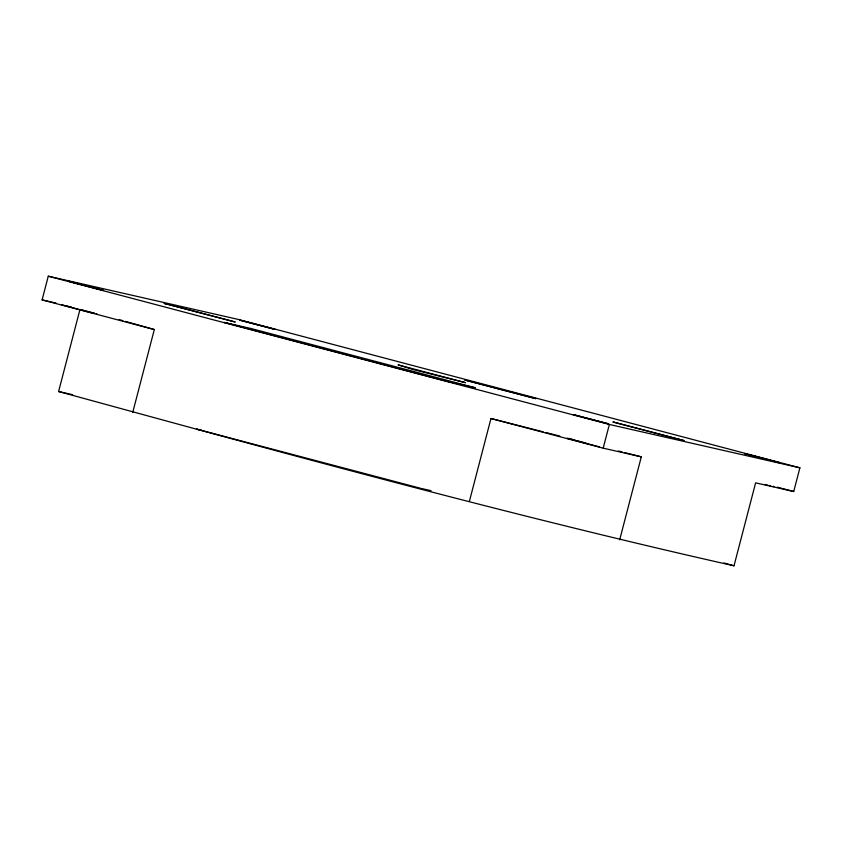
<?xml version="1.0" encoding="UTF-8"?>
<svg xmlns="http://www.w3.org/2000/svg" width="842" height="842" viewBox="0 0 842 842"><rect width="100%" height="100%" fill="white"/><g stroke="black" fill="none" stroke-linecap="round" stroke-linejoin="round"><path stroke-width="1.26" d="M132.71 412.506L154.318 329.548L42.1 299.899L48.278 276.197L238.812 319.55L799.9 467.815L793.722 491.517L755.621 482.845L734.014 565.803C507.158 514.746 282.859 452.796 58.603 391.519L79.874 309.824M469.362 501.464L490.97 418.516L543.206 431.83M490.97 418.516L603.188 448.165L609.366 424.463L799.9 467.815M619.691 539.796L641.299 456.838L624.743 452.617M773.314 486.455L773.924 486.571L773.324 486.36M62.792 305.025L61.929 304.846L87.684 311.74M96.567 313.94L97.083 313.971M42.1 299.899L56.077 303.078M603.188 448.165L641.299 456.838M58.603 391.519L72.57 394.698M201.522 430.22L196.439 429.073L420.874 488.371M422.147 488.665L431.041 490.686M569.887 438.966L566.929 438.293L599.441 446.881M768.704 485.35L770.588 485.813M64.813 305.499L71.675 307.214M94.546 313.466L88.652 311.982M765.02 484.424L767.472 485.034M573.907 439.966L575.844 440.45M545.753 432.483L559.772 436.051M568.687 438.324L572.507 439.303M618.365 450.996L622.185 451.965M576.802 440.692L585.832 443.029M80.685 309.54L84.105 310.445M48.278 276.197L609.366 424.463M777.334 487.181L793.722 491.517M86.284 311.014L88.378 311.572M89.42 311.856L91.767 312.487M92.936 312.803L94.683 313.287M119.143 319.592L122.911 320.665M125.426 321.37L154.318 329.548M723.962 562.951L734.014 565.803M240.044 320.244L275.102 329.422L240.044 320.244M745.149 453.712L744.538 453.606L780.092 462.868L745.149 453.712M68.97 281.323L68.107 281.144L103.608 290.416L68.97 281.323M614.713 422.379L612.892 422.01L684.157 440.619L614.713 422.379M574.002 414.769L573.097 414.59L608.577 423.852L574.002 414.769M166 303.804L164.053 303.394L235.244 322.002L166 303.804M466.615 380.447L464.7 380.047L535.901 398.655L466.615 380.447M250.895 328.485L224.225 322.412L448.66 381.721L475.33 387.794L250.895 328.485M465.373 382.636L412.654 369.406L398.045 364.849L465.373 382.636"/></g></svg>
